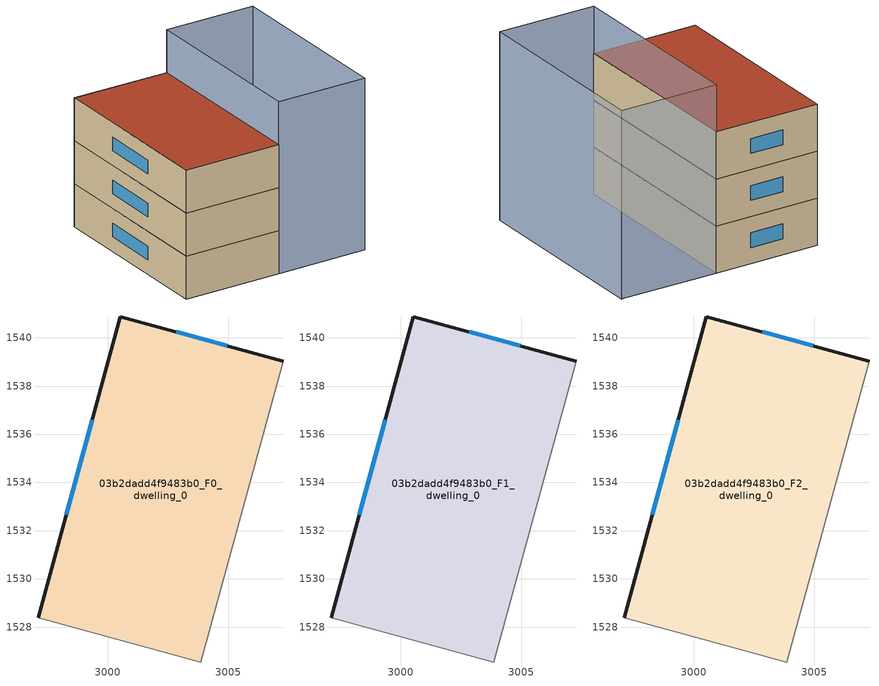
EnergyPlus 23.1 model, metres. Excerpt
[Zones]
03b2dadd4f9483b0_F0_dwelling_0
 floor ground (EU_floor_Construction): 3007.27,1539.03 3003.86,1526.54 2997.11,1528.38 3000.52,1540.87 z0
 wall outside (EU_wall_Construction): 3007.27,1539.03 3000.52,1540.87 2997.11,1528.38 z0:3
 wall adiabatic (EU_wall_Construction): 2997.11,1528.38 3003.86,1526.54 3007.27,1539.03 z0:3
 window (EU_Window_Construction): 2999.35,1536.59 2998.28,1532.66 / 3004.96,1539.66 3002.84,1540.24 z1.03:1.97
03b2dadd4f9483b0_F1_dwelling_0
 floor to 03b2dadd4f9483b0_F0_dwelling_0 (EU_floor_Construction): 3007.27,1539.03 3003.86,1526.54 2997.11,1528.38 3000.52,1540.87 z3
 wall outside (EU_wall_Construction): 3007.27,1539.03 3000.52,1540.87 2997.11,1528.38 z3:6
 wall adiabatic (EU_wall_Construction): 2997.11,1528.38 3003.86,1526.54 3007.27,1539.03 z3:6
 window (EU_Window_Construction): 2999.35,1536.59 2998.28,1532.66 / 3004.96,1539.66 3002.84,1540.24 z4.03:4.97
03b2dadd4f9483b0_F2_dwelling_0
 floor to 03b2dadd4f9483b0_F1_dwelling_0 (EU_floor_Construction): 3007.27,1539.03 3003.86,1526.54 2997.11,1528.38 3000.52,1540.87 z6
 wall outside (EU_wall_Construction): 3007.27,1539.03 3000.52,1540.87 2997.11,1528.38 z6:9
 wall adiabatic (EU_wall_Construction): 2997.11,1528.38 3003.86,1526.54 3007.27,1539.03 z6:9
 window (EU_Window_Construction): 2999.35,1536.59 2998.28,1532.66 / 3004.96,1539.66 3002.84,1540.24 z7.03:7.97
 roof outside (EU_roof_Construction): 3003.86,1526.54 3007.27,1539.03 3000.52,1540.87 2997.11,1528.38 z9
shading: 3010.13,1524.82 3013.54,1537.31 / 3013.54,1537.31 3010.13,1524.82 / 3010.13,1524.82 3003.86,1526.54 / 3003.86,1526.54 3007.27,1539.03 / 3007.27,1539.03 3013.54,1537.31 z0:12
[Building]
EU S2 Campaign: North Axis=0; Terrain=City; Solar Distribution=FullExterior
[Site:Location]
Helsinki-Vantaa.AP: Latitude=60.317; Longitude=24.963; Time Zone=2; Elevation=54.6
[SizingPeriod:WeatherFileDays]
AnnualSizingPeriod: Begin Month=1; Begin Day of Month=1; End Month=12; End Day of Month=31; Day of Week for Start Day=Monday; Use Weather File Daylight Saving Period=No; Use Weather File Rain and Snow Indicators=No
[MATERIAL]
EU_InternalMass_Material: Roughness=MediumRough; Thickness=0.1; Conductivity=1; Density=1800; Specific Heat=900; Thermal Absorptance=0.9; Solar Absorptance=0.7; Visible Absorptance=0.7
[MATERIAL:NOMASS] Roughness=MediumRough; Thermal Absorptance=0.9; Solar Absorptance=0.7; Visible Absorptance=0.7
Name | Thermal Resistance
EU_wall_NoMass | 6.47353
EU_roof_NoMass | 12.2278
EU_floor_NoMass | 6.87813
[WINDOWMATERIAL:SIMPLEGLAZINGSYSTEM]
EU_Window_SimpleGlazing: UFactor=0.908678; Solar Heat Gain Coefficient=0.7; Visible Transmittance=0.7
[CONSTRUCTION]
EU_wall_Construction: EU_wall_NoMass
EU_roof_Construction: EU_roof_NoMass
EU_floor_Construction: EU_floor_NoMass
EU_Window_Construction: EU_Window_SimpleGlazing
EU_InternalMass_Construction: EU_InternalMass_Material
[ZONE] Type=1; Multiplier=1; Ceiling Height=autocalculate; Volume=271.841; Floor Area=autocalculate; Part of Total Floor Area=Yes
03b2dadd4f9483b0_F0_dwelling_0; 03b2dadd4f9483b0_F1_dwelling_0; 03b2dadd4f9483b0_F2_dwelling_0
[INTERNALMASS] Construction=EU_InternalMass_Construction; Surface Area=90.6134
Name | Zone or ZoneList
03b2dadd4f9483b0_F0_dwelling_0_EU_InternalMass | 03b2dadd4f9483b0_F0_dwelling_0
03b2dadd4f9483b0_F1_dwelling_0_EU_InternalMass | 03b2dadd4f9483b0_F1_dwelling_0
03b2dadd4f9483b0_F2_dwelling_0_EU_InternalMass | 03b2dadd4f9483b0_F2_dwelling_0
[OTHEREQUIPMENT] Fuel Type=Electricity; Design Level Calculation Method=Watts/Area; Power per Zone Floor Area=1; Fraction Latent=0; Fraction Radiant=0; Fraction Lost=0; Carbon Dioxide Generation Rate=0; EndUse Subcategory=EU_Step8_InternalGains
Name | Zone or ZoneList or Space or SpaceList | Schedule
EU_Step8_InternalGain_03b2dadd4f9483b0_F0_dwelling_0_f000 | 03b2dadd4f9483b0_F0_dwelling_0 | EU_Step8_GainSchedule_03b2dadd4f9483b0_F0_dwelling_0_f000
EU_Step8_InternalGain_03b2dadd4f9483b0_F1_dwelling_0_f000 | 03b2dadd4f9483b0_F1_dwelling_0 | EU_Step8_GainSchedule_03b2dadd4f9483b0_F1_dwelling_0_f000
EU_Step8_InternalGain_03b2dadd4f9483b0_F2_dwelling_0_f000 | 03b2dadd4f9483b0_F2_dwelling_0 | EU_Step8_GainSchedule_03b2dadd4f9483b0_F2_dwelling_0_f000
[ZONEVENTILATION:DESIGNFLOWRATE] Schedule=EU_AlwaysOn; Design Flow Rate Calculation Method=AirChanges/Hour; Air Changes per Hour=0.545207; Ventilation Type=Natural; Fan Pressure Rise=0; Fan Total Efficiency=1; Constant Term Coefficient=1; Temperature Term Coefficient=0; Velocity Term Coefficient=0; Velocity Squared Term Coefficient=0; Minimum Indoor Temperature=-100; Maximum Indoor Temperature=100; Delta Temperature=-100; Minimum Outdoor Temperature=-100; Maximum Outdoor Temperature=100; Maximum Wind Speed=40
Name | Zone or ZoneList or Space or SpaceList
EU_ConstantAir_03b2dadd4f9483b0_F0_dwelling_0 | 03b2dadd4f9483b0_F0_dwelling_0
EU_ConstantAir_03b2dadd4f9483b0_F1_dwelling_0 | 03b2dadd4f9483b0_F1_dwelling_0
EU_ConstantAir_03b2dadd4f9483b0_F2_dwelling_0 | 03b2dadd4f9483b0_F2_dwelling_0
[HVACTEMPLATE:THERMOSTAT] Constant Heating Setpoint=20; Constant Cooling Setpoint=50
EU_HeatOnly_03b2dadd4f9483b0_F0_dwelling_0; EU_HeatOnly_03b2dadd4f9483b0_F1_dwelling_0; EU_HeatOnly_03b2dadd4f9483b0_F2_dwelling_0
[HVACTEMPLATE:ZONE:IDEALLOADSAIRSYSTEM] System Availability Schedule=EU_AlwaysOn; Maximum Heating Supply Air Temperature=50; Minimum Cooling Supply Air Temperature=13; Maximum Heating Supply Air Humidity Ratio=0.0156; Minimum Cooling Supply Air Humidity Ratio=0.0077; Heating Limit=NoLimit; Cooling Limit=NoLimit; Heating Availability Schedule=EU_AlwaysOn; Cooling Availability Schedule=EU_CoolingOff; Dehumidification Control Type=ConstantSensibleHeatRatio; Cooling Sensible Heat Ratio=0.7; Dehumidification Setpoint=60; Humidification Control Type=None; Humidification Setpoint=30; Outdoor Air Method=None; Outdoor Air Flow Rate per Person=0.00944; Outdoor Air Flow Rate per Zone Floor Area=0; Outdoor Air Flow Rate per Zone=0; Demand Controlled Ventilation Type=None; Outdoor Air Economizer Type=NoEconomizer; Heat Recovery Type=None; Sensible Heat Recovery Effectiveness=0.7; Latent Heat Recovery Effectiveness=0.65
Name | Template Thermostat
03b2dadd4f9483b0_F0_dwelling_0 | EU_HeatOnly_03b2dadd4f9483b0_F0_dwelling_0
03b2dadd4f9483b0_F1_dwelling_0 | EU_HeatOnly_03b2dadd4f9483b0_F1_dwelling_0
03b2dadd4f9483b0_F2_dwelling_0 | EU_HeatOnly_03b2dadd4f9483b0_F2_dwelling_0
[SIZING:ZONE] Zone Cooling Design Supply Air Temperature Input Method=SupplyAirTemperature; Zone Cooling Design Supply Air Temperature=13; Zone Heating Design Supply Air Temperature Input Method=SupplyAirTemperature; Zone Heating Design Supply Air Temperature=50; Zone Cooling Design Supply Air Humidity Ratio=0.008; Zone Heating Design Supply Air Humidity Ratio=0.008; Cooling Design Air Flow Method=DesignDay; Cooling Design Air Flow Rate=0; Cooling Minimum Air Flow per Zone Floor Area=0.000762; Cooling Minimum Air Flow=0; Cooling Minimum Air Flow Fraction=0.2; Heating Design Air Flow Method=DesignDay; Heating Design Air Flow Rate=0; Heating Maximum Air Flow per Zone Floor Area=0.002032; Heating Maximum Air Flow=0.141576; Heating Maximum Air Flow Fraction=0.3; Account for Dedicated Outdoor Air System=No; Dedicated Outdoor Air System Control Strategy=NeutralSupplyAir; Dedicated Outdoor Air Low Setpoint Temperature for Design=autosize; Dedicated Outdoor Air High Setpoint Temperature for Design=autosize; Zone Load Sizing Method=Sensible Load Only No Latent Load; Zone Latent Cooling Design Supply Air Humidity Ratio Input Method=HumidityRatioDifference; Zone Cooling Design Supply Air Humidity Ratio Difference=0.005; Zone Latent Heating Design Supply Air Humidity Ratio Input Method=HumidityRatioDifference; Zone Humidification Design Supply Air Humidity Ratio Difference=0.005
03b2dadd4f9483b0_F0_dwelling_0; 03b2dadd4f9483b0_F1_dwelling_0; 03b2dadd4f9483b0_F2_dwelling_0
[SCHEDULE:CONSTANT]
Name | Hourly Value
EU_AlwaysOn | 1
EU_CoolingOff | 0
[SCHEDULE:FILE] Column Number=1; Rows to Skip at Top=0; Number of Hours of Data=8760; Column Separator=Comma; Interpolate to Timestep=No; Minutes per Item=60; Adjust Schedule for Daylight Savings=Yes
Name | File
EU_Step8_GainSchedule_03b2dadd4f9483b0_F0_dwelling_0_f000 | ../../schedules/03b2dadd4f9483b0/03b2dadd4f9483b0_F0_dwelling_0_f000_gain.csv
EU_Step8_GainSchedule_03b2dadd4f9483b0_F1_dwelling_0_f000 | ../../schedules/03b2dadd4f9483b0/03b2dadd4f9483b0_F1_dwelling_0_f000_gain.csv
EU_Step8_GainSchedule_03b2dadd4f9483b0_F2_dwelling_0_f000 | ../../schedules/03b2dadd4f9483b0/03b2dadd4f9483b0_F2_dwelling_0_f000_gain.csv
